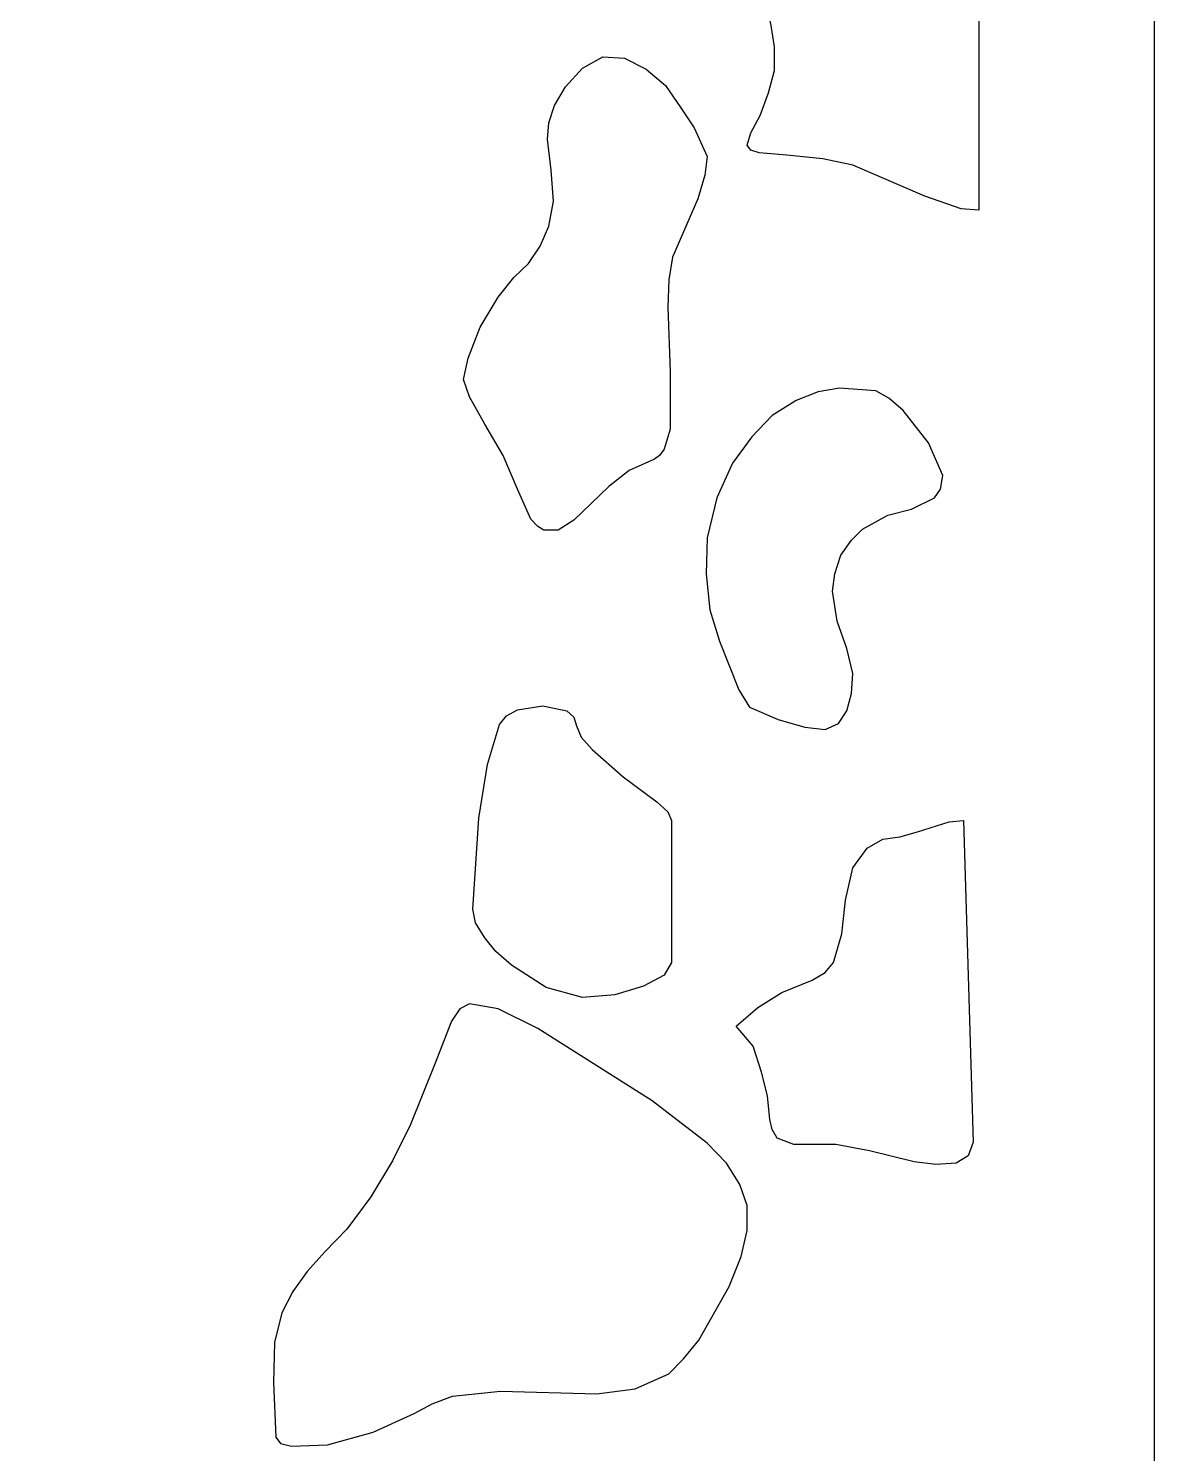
# Model space of a CAD drawing. Header units: centimetres. Extents: x -1.43 to 1.43, y -4.33 to 4.33.
# Drawn here: x 0.444 to 1.428, y 1.863 to 3.109 of the extents above; entities that cross this region are included whole.
import ezdxf

# ---------------------------------------------------------------- set-up
doc = ezdxf.new("R2010")
doc.units = ezdxf.units.CM
doc.header["$MEASUREMENT"] = 0
doc.layers.add('Layer 1', color=7, linetype='Continuous')

msp = doc.modelspace()

# ---------------------------------------------------------------- linework, layer by layer
at = {"layer": 'Layer 1', "color": 142}
for points, knots in [([(1.42781, -4.33099), (1.42781, -4.33099), (-1.42782, -4.33143), (-1.42782, -4.33143), (-1.42782, -4.33143), (-1.42782, -4.33143), (-1.42782, 4.33143), (-1.42782, 4.33143), (-1.42782, 4.33143), (-1.42782, 4.33143), (1.42781, 4.33143), (1.42781, 4.33143), (1.42781, 4.33143), (1.42781, 4.33143), (1.42781, -4.33099), (1.42781, -4.33099)], [0, 0, 0, 0, 0.2, 0.2, 0.2, 0.2, 0.4, 0.4, 0.4, 0.4, 0.6, 0.6, 0.6, 0.6, 1, 1, 1, 1]), ([(1.2744, 2.95007), (1.2744, 2.95007), (1.2744, 3.40416), (1.2744, 3.40416), (1.2744, 3.40416), (1.2744, 3.40416), (1.25869, 3.40958), (1.25869, 3.40958), (1.25869, 3.40958), (1.25869, 3.40958), (1.24505, 3.41171), (1.24505, 3.41171), (1.24505, 3.41171), (1.24505, 3.41171), (1.23235, 3.40629), (1.23235, 3.40629), (1.23235, 3.40629), (1.23235, 3.40629), (1.21665, 3.40088), (1.21665, 3.40088), (1.21665, 3.40088), (1.21665, 3.40088), (1.1946, 3.40194), (1.1946, 3.40194), (1.1946, 3.40194), (1.1946, 3.40194), (1.16414, 3.40629), (1.16414, 3.40629), (1.16414, 3.40629), (1.16414, 3.40629), (1.15779, 3.38783), (1.15779, 3.38783), (1.15779, 3.38783), (1.15779, 3.38783), (1.14827, 3.37585), (1.14827, 3.37585), (1.14827, 3.37585), (1.14827, 3.37585), (1.13463, 3.37035), (1.13463, 3.37035), (1.13463, 3.37035), (1.13463, 3.37035), (1.06435, 3.36822), (1.06435, 3.36822), (1.06435, 3.36822), (1.06435, 3.36822), (1.05277, 3.32463), (1.05277, 3.32463), (1.05277, 3.32463), (1.05277, 3.32463), (1.04642, 3.28434), (1.04642, 3.28434), (1.04642, 3.28434), (1.04642, 3.28434), (1.04531, 3.24404), (1.04531, 3.24404), (1.04531, 3.24404), (1.04531, 3.24404), (1.05372, 3.20596), (1.05372, 3.20596), (1.05372, 3.20596), (1.05372, 3.20596), (1.06847, 3.16895), (1.06847, 3.16895), (1.06847, 3.16895), (1.06847, 3.16895), (1.08846, 3.13079), (1.08846, 3.13079), (1.08846, 3.13079), (1.08846, 3.13079), (1.09259, 3.11117), (1.09259, 3.11117), (1.09259, 3.11117), (1.09259, 3.11117), (1.09576, 3.09271), (1.09576, 3.09271), (1.09576, 3.09271), (1.09576, 3.09271), (1.09576, 3.07203), (1.09576, 3.07203), (1.09576, 3.07203), (1.09576, 3.07203), (1.09053, 3.05241), (1.09053, 3.05241), (1.09053, 3.05241), (1.09053, 3.05241), (1.08323, 3.0328), (1.08323, 3.0328), (1.08323, 3.0328), (1.08323, 3.0328), (1.07482, 3.01753), (1.07482, 3.01753), (1.07482, 3.01753), (1.07482, 3.01753), (1.07165, 3.0067), (1.07165, 3.0067), (1.07165, 3.0067), (1.07165, 3.0067), (1.07482, 3.00235), (1.07482, 3.00235), (1.07482, 3.00235), (1.07482, 3.00235), (1.08212, 3.00013), (1.08212, 3.00013), (1.08212, 3.00013), (1.08212, 3.00013), (1.10639, 2.998), (1.10639, 2.998), (1.10639, 2.998), (1.10639, 2.998), (1.1378, 2.99472), (1.1378, 2.99472), (1.1378, 2.99472), (1.1378, 2.99472), (1.16414, 2.98922), (1.16414, 2.98922), (1.16414, 2.98922), (1.16414, 2.98922), (1.22712, 2.96206), (1.22712, 2.96206), (1.22712, 2.96206), (1.22712, 2.96206), (1.25869, 2.95114), (1.25869, 2.95114), (1.25869, 2.95114), (1.25869, 2.95114), (1.2744, 2.95007), (1.2744, 2.95007)], [0, 0, 0, 0, 0.030303, 0.030303, 0.030303, 0.030303, 0.0606061, 0.0606061, 0.0606061, 0.0606061, 0.0909091, 0.0909091, 0.0909091, 0.0909091, 0.1212121, 0.1212121, 0.1212121, 0.1212121, 0.1515152, 0.1515152, 0.1515152, 0.1515152, 0.1818182, 0.1818182, 0.1818182, 0.1818182, 0.2121212, 0.2121212, 0.2121212, 0.2121212, 0.2424242, 0.2424242, 0.2424242, 0.2424242, 0.2727273, 0.2727273, 0.2727273, 0.2727273, 0.3030303, 0.3030303, 0.3030303, 0.3030303, 0.3333333, 0.3333333, 0.3333333, 0.3333333, 0.3636364, 0.3636364, 0.3636364, 0.3636364, 0.3939394, 0.3939394, 0.3939394, 0.3939394, 0.4242424, 0.4242424, 0.4242424, 0.4242424, 0.4545455, 0.4545455, 0.4545455, 0.4545455, 0.4848485, 0.4848485, 0.4848485, 0.4848485, 0.5151515, 0.5151515, 0.5151515, 0.5151515, 0.5454545, 0.5454545, 0.5454545, 0.5454545, 0.5757576, 0.5757576, 0.5757576, 0.5757576, 0.6060606, 0.6060606, 0.6060606, 0.6060606, 0.6363636, 0.6363636, 0.6363636, 0.6363636, 0.6666667, 0.6666667, 0.6666667, 0.6666667, 0.6969697, 0.6969697, 0.6969697, 0.6969697, 0.7272727, 0.7272727, 0.7272727, 0.7272727, 0.7575758, 0.7575758, 0.7575758, 0.7575758, 0.7878788, 0.7878788, 0.7878788, 0.7878788, 0.8181818, 0.8181818, 0.8181818, 0.8181818, 0.8484848, 0.8484848, 0.8484848, 0.8484848, 0.8787879, 0.8787879, 0.8787879, 0.8787879, 0.9090909, 0.9090909, 0.9090909, 0.9090909, 0.9393939, 0.9393939, 0.9393939, 0.9393939, 1, 1, 1, 1]), ([(0.99074, 2.73226), (0.99074, 2.73226), (0.99502, 2.73554), (0.99502, 2.73554), (0.99502, 2.73554), (0.99502, 2.73554), (0.99915, 2.74096), (0.99915, 2.74096), (0.99915, 2.74096), (0.99915, 2.74096), (1.00438, 2.75844), (1.00438, 2.75844), (1.00438, 2.75844), (1.00438, 2.75844), (1.00438, 2.8085), (1.00438, 2.8085), (1.00438, 2.8085), (1.00438, 2.8085), (1.00232, 2.86513), (1.00232, 2.86513), (1.00232, 2.86513), (1.00232, 2.86513), (1.00343, 2.8891), (1.00343, 2.8891), (1.00343, 2.8891), (1.00343, 2.8891), (1.00644, 2.90871), (1.00644, 2.90871), (1.00644, 2.90871), (1.00644, 2.90871), (1.0285, 2.95984), (1.0285, 2.95984), (1.0285, 2.95984), (1.0285, 2.95984), (1.03484, 2.98052), (1.03484, 2.98052), (1.03484, 2.98052), (1.03484, 2.98052), (1.0369, 2.99685), (1.0369, 2.99685), (1.0369, 2.99685), (1.0369, 2.99685), (1.02548, 3.02188), (1.02548, 3.02188), (1.02548, 3.02188), (1.02548, 3.02188), (1.0139, 3.03936), (1.0139, 3.03936), (1.0139, 3.03936), (1.0139, 3.03936), (1.00026, 3.05898), (1.00026, 3.05898), (1.00026, 3.05898), (1.00026, 3.05898), (0.98344, 3.07309), (0.98344, 3.07309), (0.98344, 3.07309), (0.98344, 3.07309), (0.9644, 3.08286), (0.9644, 3.08286), (0.9644, 3.08286), (0.9644, 3.08286), (0.94552, 3.08401), (0.94552, 3.08401), (0.94552, 3.08401), (0.94552, 3.08401), (0.92776, 3.07416), (0.92776, 3.07416), (0.92776, 3.07416), (0.92776, 3.07416), (0.913, 3.05783), (0.913, 3.05783), (0.913, 3.05783), (0.913, 3.05783), (0.90348, 3.04149), (0.90348, 3.04149), (0.90348, 3.04149), (0.90348, 3.04149), (0.89825, 3.02632), (0.89825, 3.02632), (0.89825, 3.02632), (0.89825, 3.02632), (0.8973, 3.01211), (0.8973, 3.01211), (0.8973, 3.01211), (0.8973, 3.01211), (0.90031, 2.98487), (0.90031, 2.98487), (0.90031, 2.98487), (0.90031, 2.98487), (0.90253, 2.95771), (0.90253, 2.95771), (0.90253, 2.95771), (0.90253, 2.95771), (0.89825, 2.93587), (0.89825, 2.93587), (0.89825, 2.93587), (0.89825, 2.93587), (0.89095, 2.91847), (0.89095, 2.91847), (0.89095, 2.91847), (0.89095, 2.91847), (0.88048, 2.90321), (0.88048, 2.90321), (0.88048, 2.90321), (0.88048, 2.90321), (0.86779, 2.89123), (0.86779, 2.89123), (0.86779, 2.89123), (0.86779, 2.89123), (0.85414, 2.87383), (0.85414, 2.87383), (0.85414, 2.87383), (0.85414, 2.87383), (0.83844, 2.84773), (0.83844, 2.84773), (0.83844, 2.84773), (0.83844, 2.84773), (0.82797, 2.82048), (0.82797, 2.82048), (0.82797, 2.82048), (0.82797, 2.82048), (0.82368, 2.80193), (0.82368, 2.80193), (0.82368, 2.80193), (0.82368, 2.80193), (0.82892, 2.78676), (0.82892, 2.78676), (0.82892, 2.78676), (0.82892, 2.78676), (0.84256, 2.76279), (0.84256, 2.76279), (0.84256, 2.76279), (0.84256, 2.76279), (0.85843, 2.73554), (0.85843, 2.73554), (0.85843, 2.73554), (0.85843, 2.73554), (0.87096, 2.70616), (0.87096, 2.70616), (0.87096, 2.70616), (0.87096, 2.70616), (0.88254, 2.67998), (0.88254, 2.67998), (0.88254, 2.67998), (0.88254, 2.67998), (0.88889, 2.6735), (0.88889, 2.6735), (0.88889, 2.6735), (0.88889, 2.6735), (0.89412, 2.67022), (0.89412, 2.67022), (0.89412, 2.67022), (0.89412, 2.67022), (0.90666, 2.67022), (0.90666, 2.67022), (0.90666, 2.67022), (0.90666, 2.67022), (0.9203, 2.67891), (0.9203, 2.67891), (0.9203, 2.67891), (0.9203, 2.67891), (0.95076, 2.70829), (0.95076, 2.70829), (0.95076, 2.70829), (0.95076, 2.70829), (0.96869, 2.7225), (0.96869, 2.7225), (0.96869, 2.7225), (0.96869, 2.7225), (0.99074, 2.73226), (0.99074, 2.73226)], [0, 0, 0, 0, 0.0227273, 0.0227273, 0.0227273, 0.0227273, 0.0454545, 0.0454545, 0.0454545, 0.0454545, 0.0681818, 0.0681818, 0.0681818, 0.0681818, 0.0909091, 0.0909091, 0.0909091, 0.0909091, 0.1136364, 0.1136364, 0.1136364, 0.1136364, 0.1363636, 0.1363636, 0.1363636, 0.1363636, 0.1590909, 0.1590909, 0.1590909, 0.1590909, 0.1818182, 0.1818182, 0.1818182, 0.1818182, 0.2045455, 0.2045455, 0.2045455, 0.2045455, 0.2272727, 0.2272727, 0.2272727, 0.2272727, 0.25, 0.25, 0.25, 0.25, 0.2727273, 0.2727273, 0.2727273, 0.2727273, 0.2954545, 0.2954545, 0.2954545, 0.2954545, 0.3181818, 0.3181818, 0.3181818, 0.3181818, 0.3409091, 0.3409091, 0.3409091, 0.3409091, 0.3636364, 0.3636364, 0.3636364, 0.3636364, 0.3863636, 0.3863636, 0.3863636, 0.3863636, 0.4090909, 0.4090909, 0.4090909, 0.4090909, 0.4318182, 0.4318182, 0.4318182, 0.4318182, 0.4545455, 0.4545455, 0.4545455, 0.4545455, 0.4772727, 0.4772727, 0.4772727, 0.4772727, 0.5, 0.5, 0.5, 0.5, 0.5227273, 0.5227273, 0.5227273, 0.5227273, 0.5454545, 0.5454545, 0.5454545, 0.5454545, 0.5681818, 0.5681818, 0.5681818, 0.5681818, 0.5909091, 0.5909091, 0.5909091, 0.5909091, 0.6136364, 0.6136364, 0.6136364, 0.6136364, 0.6363636, 0.6363636, 0.6363636, 0.6363636, 0.6590909, 0.6590909, 0.6590909, 0.6590909, 0.6818182, 0.6818182, 0.6818182, 0.6818182, 0.7045455, 0.7045455, 0.7045455, 0.7045455, 0.7272727, 0.7272727, 0.7272727, 0.7272727, 0.75, 0.75, 0.75, 0.75, 0.7727273, 0.7727273, 0.7727273, 0.7727273, 0.7954545, 0.7954545, 0.7954545, 0.7954545, 0.8181818, 0.8181818, 0.8181818, 0.8181818, 0.8409091, 0.8409091, 0.8409091, 0.8409091, 0.8636364, 0.8636364, 0.8636364, 0.8636364, 0.8863636, 0.8863636, 0.8863636, 0.8863636, 0.9090909, 0.9090909, 0.9090909, 0.9090909, 0.9318182, 0.9318182, 0.9318182, 0.9318182, 0.9545455, 0.9545455, 0.9545455, 0.9545455, 1, 1, 1, 1]), ([(1.07371, 2.5156), (1.07371, 2.5156), (1.06435, 2.53087), (1.06435, 2.53087), (1.06435, 2.53087), (1.06435, 2.53087), (1.04753, 2.57329), (1.04753, 2.57329), (1.04753, 2.57329), (1.04753, 2.57329), (1.03912, 2.60054), (1.03912, 2.60054), (1.03912, 2.60054), (1.03912, 2.60054), (1.03595, 2.63205), (1.03595, 2.63205), (1.03595, 2.63205), (1.03595, 2.63205), (1.0369, 2.66365), (1.0369, 2.66365), (1.0369, 2.66365), (1.0369, 2.66365), (1.04531, 2.69853), (1.04531, 2.69853), (1.04531, 2.69853), (1.04531, 2.69853), (1.05896, 2.72897), (1.05896, 2.72897), (1.05896, 2.72897), (1.05896, 2.72897), (1.07577, 2.75187), (1.07577, 2.75187), (1.07577, 2.75187), (1.07577, 2.75187), (1.0937, 2.77042), (1.0937, 2.77042), (1.0937, 2.77042), (1.0937, 2.77042), (1.11464, 2.78347), (1.11464, 2.78347), (1.11464, 2.78347), (1.11464, 2.78347), (1.13368, 2.79111), (1.13368, 2.79111), (1.13368, 2.79111), (1.13368, 2.79111), (1.15256, 2.7943), (1.15256, 2.7943), (1.15256, 2.7943), (1.15256, 2.7943), (1.18413, 2.79217), (1.18413, 2.79217), (1.18413, 2.79217), (1.18413, 2.79217), (1.19555, 2.7856), (1.19555, 2.7856), (1.19555, 2.7856), (1.19555, 2.7856), (1.20824, 2.77477), (1.20824, 2.77477), (1.20824, 2.77477), (1.20824, 2.77477), (1.23029, 2.74646), (1.23029, 2.74646), (1.23029, 2.74646), (1.23029, 2.74646), (1.24283, 2.71815), (1.24283, 2.71815), (1.24283, 2.71815), (1.24283, 2.71815), (1.24076, 2.70616), (1.24076, 2.70616), (1.24076, 2.70616), (1.24076, 2.70616), (1.23553, 2.69853), (1.23553, 2.69853), (1.23553, 2.69853), (1.23553, 2.69853), (1.21554, 2.68868), (1.21554, 2.68868), (1.21554, 2.68868), (1.21554, 2.68868), (1.1946, 2.68326), (1.1946, 2.68326), (1.1946, 2.68326), (1.1946, 2.68326), (1.17255, 2.67128), (1.17255, 2.67128), (1.17255, 2.67128), (1.17255, 2.67128), (1.16303, 2.66152), (1.16303, 2.66152), (1.16303, 2.66152), (1.16303, 2.66152), (1.15367, 2.64838), (1.15367, 2.64838), (1.15367, 2.64838), (1.15367, 2.64838), (1.14827, 2.63205), (1.14827, 2.63205), (1.14827, 2.63205), (1.14827, 2.63205), (1.14621, 2.61687), (1.14621, 2.61687), (1.14621, 2.61687), (1.14621, 2.61687), (1.15049, 2.59069), (1.15049, 2.59069), (1.15049, 2.59069), (1.15049, 2.59069), (1.1589, 2.56672), (1.1589, 2.56672), (1.1589, 2.56672), (1.1589, 2.56672), (1.16414, 2.54498), (1.16414, 2.54498), (1.16414, 2.54498), (1.16414, 2.54498), (1.16303, 2.52758), (1.16303, 2.52758), (1.16303, 2.52758), (1.16303, 2.52758), (1.1589, 2.51231), (1.1589, 2.51231), (1.1589, 2.51231), (1.1589, 2.51231), (1.15145, 2.5014), (1.15145, 2.5014), (1.15145, 2.5014), (1.15145, 2.5014), (1.13986, 2.49598), (1.13986, 2.49598), (1.13986, 2.49598), (1.13986, 2.49598), (1.1221, 2.49811), (1.1221, 2.49811), (1.1221, 2.49811), (1.1221, 2.49811), (1.09893, 2.50468), (1.09893, 2.50468), (1.09893, 2.50468), (1.09893, 2.50468), (1.07371, 2.5156), (1.07371, 2.5156)], [0, 0, 0, 0, 0.027027, 0.027027, 0.027027, 0.027027, 0.0540541, 0.0540541, 0.0540541, 0.0540541, 0.0810811, 0.0810811, 0.0810811, 0.0810811, 0.1081081, 0.1081081, 0.1081081, 0.1081081, 0.1351351, 0.1351351, 0.1351351, 0.1351351, 0.1621622, 0.1621622, 0.1621622, 0.1621622, 0.1891892, 0.1891892, 0.1891892, 0.1891892, 0.2162162, 0.2162162, 0.2162162, 0.2162162, 0.2432432, 0.2432432, 0.2432432, 0.2432432, 0.2702703, 0.2702703, 0.2702703, 0.2702703, 0.2972973, 0.2972973, 0.2972973, 0.2972973, 0.3243243, 0.3243243, 0.3243243, 0.3243243, 0.3513514, 0.3513514, 0.3513514, 0.3513514, 0.3783784, 0.3783784, 0.3783784, 0.3783784, 0.4054054, 0.4054054, 0.4054054, 0.4054054, 0.4324324, 0.4324324, 0.4324324, 0.4324324, 0.4594595, 0.4594595, 0.4594595, 0.4594595, 0.4864865, 0.4864865, 0.4864865, 0.4864865, 0.5135135, 0.5135135, 0.5135135, 0.5135135, 0.5405405, 0.5405405, 0.5405405, 0.5405405, 0.5675676, 0.5675676, 0.5675676, 0.5675676, 0.5945946, 0.5945946, 0.5945946, 0.5945946, 0.6216216, 0.6216216, 0.6216216, 0.6216216, 0.6486486, 0.6486486, 0.6486486, 0.6486486, 0.6756757, 0.6756757, 0.6756757, 0.6756757, 0.7027027, 0.7027027, 0.7027027, 0.7027027, 0.7297297, 0.7297297, 0.7297297, 0.7297297, 0.7567568, 0.7567568, 0.7567568, 0.7567568, 0.7837838, 0.7837838, 0.7837838, 0.7837838, 0.8108108, 0.8108108, 0.8108108, 0.8108108, 0.8378378, 0.8378378, 0.8378378, 0.8378378, 0.8648649, 0.8648649, 0.8648649, 0.8648649, 0.8918919, 0.8918919, 0.8918919, 0.8918919, 0.9189189, 0.9189189, 0.9189189, 0.9189189, 0.9459459, 0.9459459, 0.9459459, 0.9459459, 1, 1, 1, 1]), ([(0.83209, 2.33915), (0.83209, 2.33915), (0.83415, 2.32716), (0.83415, 2.32716), (0.83415, 2.32716), (0.83415, 2.32716), (0.84256, 2.31412), (0.84256, 2.31412), (0.84256, 2.31412), (0.84256, 2.31412), (0.85208, 2.30213), (0.85208, 2.30213), (0.85208, 2.30213), (0.85208, 2.30213), (0.86572, 2.29015), (0.86572, 2.29015), (0.86572, 2.29015), (0.86572, 2.29015), (0.89618, 2.27054), (0.89618, 2.27054), (0.89618, 2.27054), (0.89618, 2.27054), (0.92776, 2.26184), (0.92776, 2.26184), (0.92776, 2.26184), (0.92776, 2.26184), (0.95599, 2.26406), (0.95599, 2.26406), (0.95599, 2.26406), (0.95599, 2.26406), (0.98122, 2.27169), (0.98122, 2.27169), (0.98122, 2.27169), (0.98122, 2.27169), (0.99915, 2.28145), (0.99915, 2.28145), (0.99915, 2.28145), (0.99915, 2.28145), (1.00549, 2.29237), (1.00549, 2.29237), (1.00549, 2.29237), (1.00549, 2.29237), (1.00549, 2.41645), (1.00549, 2.41645), (1.00549, 2.41645), (1.00549, 2.41645), (1.00232, 2.42409), (1.00232, 2.42409), (1.00232, 2.42409), (1.00232, 2.42409), (0.9928, 2.43279), (0.9928, 2.43279), (0.9928, 2.43279), (0.9928, 2.43279), (0.96345, 2.45462), (0.96345, 2.45462), (0.96345, 2.45462), (0.96345, 2.45462), (0.93616, 2.47859), (0.93616, 2.47859), (0.93616, 2.47859), (0.93616, 2.47859), (0.92664, 2.48941), (0.92664, 2.48941), (0.92664, 2.48941), (0.92664, 2.48941), (0.92252, 2.49927), (0.92252, 2.49927), (0.92252, 2.49927), (0.92252, 2.49927), (0.9203, 2.5069), (0.9203, 2.5069), (0.9203, 2.5069), (0.9203, 2.5069), (0.91411, 2.51231), (0.91411, 2.51231), (0.91411, 2.51231), (0.91411, 2.51231), (0.89301, 2.51666), (0.89301, 2.51666), (0.89301, 2.51666), (0.89301, 2.51666), (0.87096, 2.51338), (0.87096, 2.51338), (0.87096, 2.51338), (0.87096, 2.51338), (0.86144, 2.50797), (0.86144, 2.50797), (0.86144, 2.50797), (0.86144, 2.50797), (0.85525, 2.50033), (0.85525, 2.50033), (0.85525, 2.50033), (0.85525, 2.50033), (0.84478, 2.46545), (0.84478, 2.46545), (0.84478, 2.46545), (0.84478, 2.46545), (0.83733, 2.41867), (0.83733, 2.41867), (0.83733, 2.41867), (0.83733, 2.41867), (0.83209, 2.33915), (0.83209, 2.33915)], [0, 0, 0, 0, 0.037037, 0.037037, 0.037037, 0.037037, 0.0740741, 0.0740741, 0.0740741, 0.0740741, 0.1111111, 0.1111111, 0.1111111, 0.1111111, 0.1481481, 0.1481481, 0.1481481, 0.1481481, 0.1851852, 0.1851852, 0.1851852, 0.1851852, 0.2222222, 0.2222222, 0.2222222, 0.2222222, 0.2592593, 0.2592593, 0.2592593, 0.2592593, 0.2962963, 0.2962963, 0.2962963, 0.2962963, 0.3333333, 0.3333333, 0.3333333, 0.3333333, 0.3703704, 0.3703704, 0.3703704, 0.3703704, 0.4074074, 0.4074074, 0.4074074, 0.4074074, 0.4444444, 0.4444444, 0.4444444, 0.4444444, 0.4814815, 0.4814815, 0.4814815, 0.4814815, 0.5185185, 0.5185185, 0.5185185, 0.5185185, 0.5555556, 0.5555556, 0.5555556, 0.5555556, 0.5925926, 0.5925926, 0.5925926, 0.5925926, 0.6296296, 0.6296296, 0.6296296, 0.6296296, 0.6666667, 0.6666667, 0.6666667, 0.6666667, 0.7037037, 0.7037037, 0.7037037, 0.7037037, 0.7407407, 0.7407407, 0.7407407, 0.7407407, 0.7777778, 0.7777778, 0.7777778, 0.7777778, 0.8148148, 0.8148148, 0.8148148, 0.8148148, 0.8518519, 0.8518519, 0.8518519, 0.8518519, 0.8888889, 0.8888889, 0.8888889, 0.8888889, 0.9259259, 0.9259259, 0.9259259, 0.9259259, 1, 1, 1, 1]), ([(1.07688, 2.21941), (1.07688, 2.21941), (1.08418, 2.19651), (1.08418, 2.19651), (1.08418, 2.19651), (1.08418, 2.19651), (1.08957, 2.17583), (1.08957, 2.17583), (1.08957, 2.17583), (1.08957, 2.17583), (1.09164, 2.15515), (1.09164, 2.15515), (1.09164, 2.15515), (1.09164, 2.15515), (1.0937, 2.14645), (1.0937, 2.14645), (1.0937, 2.14645), (1.0937, 2.14645), (1.09798, 2.13882), (1.09798, 2.13882), (1.09798, 2.13882), (1.09798, 2.13882), (1.11258, 2.1334), (1.11258, 2.1334), (1.11258, 2.1334), (1.11258, 2.1334), (1.14938, 2.1334), (1.14938, 2.1334), (1.14938, 2.1334), (1.14938, 2.1334), (1.17873, 2.1279), (1.17873, 2.1279), (1.17873, 2.1279), (1.17873, 2.1279), (1.21776, 2.11814), (1.21776, 2.11814), (1.21776, 2.11814), (1.21776, 2.11814), (1.23664, 2.11592), (1.23664, 2.11592), (1.23664, 2.11592), (1.23664, 2.11592), (1.25441, 2.11707), (1.25441, 2.11707), (1.25441, 2.11707), (1.25441, 2.11707), (1.26504, 2.12355), (1.26504, 2.12355), (1.26504, 2.12355), (1.26504, 2.12355), (1.26916, 2.13553), (1.26916, 2.13553), (1.26916, 2.13553), (1.26916, 2.13553), (1.26075, 2.41645), (1.26075, 2.41645), (1.26075, 2.41645), (1.26075, 2.41645), (1.24822, 2.41539), (1.24822, 2.41539), (1.24822, 2.41539), (1.24822, 2.41539), (1.22077, 2.40669), (1.22077, 2.40669), (1.22077, 2.40669), (1.22077, 2.40669), (1.20507, 2.40234), (1.20507, 2.40234), (1.20507, 2.40234), (1.20507, 2.40234), (1.19031, 2.40012), (1.19031, 2.40012), (1.19031, 2.40012), (1.19031, 2.40012), (1.17667, 2.39249), (1.17667, 2.39249), (1.17667, 2.39249), (1.17667, 2.39249), (1.16414, 2.37509), (1.16414, 2.37509), (1.16414, 2.37509), (1.16414, 2.37509), (1.15779, 2.34678), (1.15779, 2.34678), (1.15779, 2.34678), (1.15779, 2.34678), (1.15462, 2.3174), (1.15462, 2.3174), (1.15462, 2.3174), (1.15462, 2.3174), (1.14732, 2.29237), (1.14732, 2.29237), (1.14732, 2.29237), (1.14732, 2.29237), (1.13986, 2.28367), (1.13986, 2.28367), (1.13986, 2.28367), (1.13986, 2.28367), (1.12844, 2.2771), (1.12844, 2.2771), (1.12844, 2.2771), (1.12844, 2.2771), (1.10211, 2.26619), (1.10211, 2.26619), (1.10211, 2.26619), (1.10211, 2.26619), (1.08117, 2.25314), (1.08117, 2.25314), (1.08117, 2.25314), (1.08117, 2.25314), (1.06213, 2.23681), (1.06213, 2.23681), (1.06213, 2.23681), (1.06213, 2.23681), (1.07688, 2.21941), (1.07688, 2.21941)], [0, 0, 0, 0, 0.0333333, 0.0333333, 0.0333333, 0.0333333, 0.0666667, 0.0666667, 0.0666667, 0.0666667, 0.1, 0.1, 0.1, 0.1, 0.1333333, 0.1333333, 0.1333333, 0.1333333, 0.1666667, 0.1666667, 0.1666667, 0.1666667, 0.2, 0.2, 0.2, 0.2, 0.2333333, 0.2333333, 0.2333333, 0.2333333, 0.2666667, 0.2666667, 0.2666667, 0.2666667, 0.3, 0.3, 0.3, 0.3, 0.3333333, 0.3333333, 0.3333333, 0.3333333, 0.3666667, 0.3666667, 0.3666667, 0.3666667, 0.4, 0.4, 0.4, 0.4, 0.4333333, 0.4333333, 0.4333333, 0.4333333, 0.4666667, 0.4666667, 0.4666667, 0.4666667, 0.5, 0.5, 0.5, 0.5, 0.5333333, 0.5333333, 0.5333333, 0.5333333, 0.5666667, 0.5666667, 0.5666667, 0.5666667, 0.6, 0.6, 0.6, 0.6, 0.6333333, 0.6333333, 0.6333333, 0.6333333, 0.6666667, 0.6666667, 0.6666667, 0.6666667, 0.7, 0.7, 0.7, 0.7, 0.7333333, 0.7333333, 0.7333333, 0.7333333, 0.7666667, 0.7666667, 0.7666667, 0.7666667, 0.8, 0.8, 0.8, 0.8, 0.8333333, 0.8333333, 0.8333333, 0.8333333, 0.8666667, 0.8666667, 0.8666667, 0.8666667, 0.9, 0.9, 0.9, 0.9, 0.9333333, 0.9333333, 0.9333333, 0.9333333, 1, 1, 1, 1]), ([(0.74277, 2.0876), (0.74277, 2.0876), (0.76165, 2.1192), (0.76165, 2.1192), (0.76165, 2.1192), (0.76165, 2.1192), (0.77752, 2.1508), (0.77752, 2.1508), (0.77752, 2.1508), (0.77752, 2.1508), (0.79846, 2.20308), (0.79846, 2.20308), (0.79846, 2.20308), (0.79846, 2.20308), (0.81321, 2.24116), (0.81321, 2.24116), (0.81321, 2.24116), (0.81321, 2.24116), (0.82051, 2.25207), (0.82051, 2.25207), (0.82051, 2.25207), (0.82051, 2.25207), (0.82892, 2.25642), (0.82892, 2.25642), (0.82892, 2.25642), (0.82892, 2.25642), (0.85414, 2.25207), (0.85414, 2.25207), (0.85414, 2.25207), (0.85414, 2.25207), (0.88889, 2.23468), (0.88889, 2.23468), (0.88889, 2.23468), (0.88889, 2.23468), (0.98868, 2.17148), (0.98868, 2.17148), (0.98868, 2.17148), (0.98868, 2.17148), (1.0369, 2.13447), (1.0369, 2.13447), (1.0369, 2.13447), (1.0369, 2.13447), (1.05372, 2.11707), (1.05372, 2.11707), (1.05372, 2.11707), (1.05372, 2.11707), (1.0653, 2.09852), (1.0653, 2.09852), (1.0653, 2.09852), (1.0653, 2.09852), (1.07165, 2.08006), (1.07165, 2.08006), (1.07165, 2.08006), (1.07165, 2.08006), (1.07165, 2.05822), (1.07165, 2.05822), (1.07165, 2.05822), (1.07165, 2.05822), (1.06641, 2.03541), (1.06641, 2.03541), (1.06641, 2.03541), (1.06641, 2.03541), (1.05594, 2.00923), (1.05594, 2.00923), (1.05594, 2.00923), (1.05594, 2.00923), (1.02961, 1.96245), (1.02961, 1.96245), (1.02961, 1.96245), (1.02961, 1.96245), (1.01596, 1.94612), (1.01596, 1.94612), (1.01596, 1.94612), (1.01596, 1.94612), (1.00343, 1.93299), (1.00343, 1.93299), (1.00343, 1.93299), (1.00343, 1.93299), (0.97392, 1.91994), (0.97392, 1.91994), (0.97392, 1.91994), (0.97392, 1.91994), (0.94029, 1.91559), (0.94029, 1.91559), (0.94029, 1.91559), (0.94029, 1.91559), (0.85621, 1.91781), (0.85621, 1.91781), (0.85621, 1.91781), (0.85621, 1.91781), (0.81416, 1.91346), (0.81416, 1.91346), (0.81416, 1.91346), (0.81416, 1.91346), (0.7964, 1.90689), (0.7964, 1.90689), (0.7964, 1.90689), (0.7964, 1.90689), (0.78069, 1.89819), (0.78069, 1.89819), (0.78069, 1.89819), (0.78069, 1.89819), (0.74484, 1.88186), (0.74484, 1.88186), (0.74484, 1.88186), (0.74484, 1.88186), (0.70502, 1.87094), (0.70502, 1.87094), (0.70502, 1.87094), (0.70502, 1.87094), (0.67345, 1.86988), (0.67345, 1.86988), (0.67345, 1.86988), (0.67345, 1.86988), (0.66393, 1.87201), (0.66393, 1.87201), (0.66393, 1.87201), (0.66393, 1.87201), (0.6598, 1.87751), (0.6598, 1.87751), (0.6598, 1.87751), (0.6598, 1.87751), (0.65774, 1.92535), (0.65774, 1.92535), (0.65774, 1.92535), (0.65774, 1.92535), (0.65869, 1.96023), (0.65869, 1.96023), (0.65869, 1.96023), (0.65869, 1.96023), (0.66504, 1.98633), (0.66504, 1.98633), (0.66504, 1.98633), (0.66504, 1.98633), (0.67456, 2.00488), (0.67456, 2.00488), (0.67456, 2.00488), (0.67456, 2.00488), (0.68709, 2.02228), (0.68709, 2.02228), (0.68709, 2.02228), (0.68709, 2.02228), (0.7028, 2.03976), (0.7028, 2.03976), (0.7028, 2.03976), (0.7028, 2.03976), (0.72183, 2.05929), (0.72183, 2.05929), (0.72183, 2.05929), (0.72183, 2.05929), (0.74277, 2.0876), (0.74277, 2.0876)], [0, 0, 0, 0, 0.025641, 0.025641, 0.025641, 0.025641, 0.0512821, 0.0512821, 0.0512821, 0.0512821, 0.0769231, 0.0769231, 0.0769231, 0.0769231, 0.1025641, 0.1025641, 0.1025641, 0.1025641, 0.1282051, 0.1282051, 0.1282051, 0.1282051, 0.1538462, 0.1538462, 0.1538462, 0.1538462, 0.1794872, 0.1794872, 0.1794872, 0.1794872, 0.2051282, 0.2051282, 0.2051282, 0.2051282, 0.2307692, 0.2307692, 0.2307692, 0.2307692, 0.2564103, 0.2564103, 0.2564103, 0.2564103, 0.2820513, 0.2820513, 0.2820513, 0.2820513, 0.3076923, 0.3076923, 0.3076923, 0.3076923, 0.3333333, 0.3333333, 0.3333333, 0.3333333, 0.3589744, 0.3589744, 0.3589744, 0.3589744, 0.3846154, 0.3846154, 0.3846154, 0.3846154, 0.4102564, 0.4102564, 0.4102564, 0.4102564, 0.4358974, 0.4358974, 0.4358974, 0.4358974, 0.4615385, 0.4615385, 0.4615385, 0.4615385, 0.4871795, 0.4871795, 0.4871795, 0.4871795, 0.5128205, 0.5128205, 0.5128205, 0.5128205, 0.5384615, 0.5384615, 0.5384615, 0.5384615, 0.5641026, 0.5641026, 0.5641026, 0.5641026, 0.5897436, 0.5897436, 0.5897436, 0.5897436, 0.6153846, 0.6153846, 0.6153846, 0.6153846, 0.6410256, 0.6410256, 0.6410256, 0.6410256, 0.6666667, 0.6666667, 0.6666667, 0.6666667, 0.6923077, 0.6923077, 0.6923077, 0.6923077, 0.7179487, 0.7179487, 0.7179487, 0.7179487, 0.7435897, 0.7435897, 0.7435897, 0.7435897, 0.7692308, 0.7692308, 0.7692308, 0.7692308, 0.7948718, 0.7948718, 0.7948718, 0.7948718, 0.8205128, 0.8205128, 0.8205128, 0.8205128, 0.8461538, 0.8461538, 0.8461538, 0.8461538, 0.8717949, 0.8717949, 0.8717949, 0.8717949, 0.8974359, 0.8974359, 0.8974359, 0.8974359, 0.9230769, 0.9230769, 0.9230769, 0.9230769, 0.9487179, 0.9487179, 0.9487179, 0.9487179, 1, 1, 1, 1])]:
    msp.add_open_spline(points, degree=3, knots=knots, dxfattribs=at)

doc.saveas('drawing.dxf')
